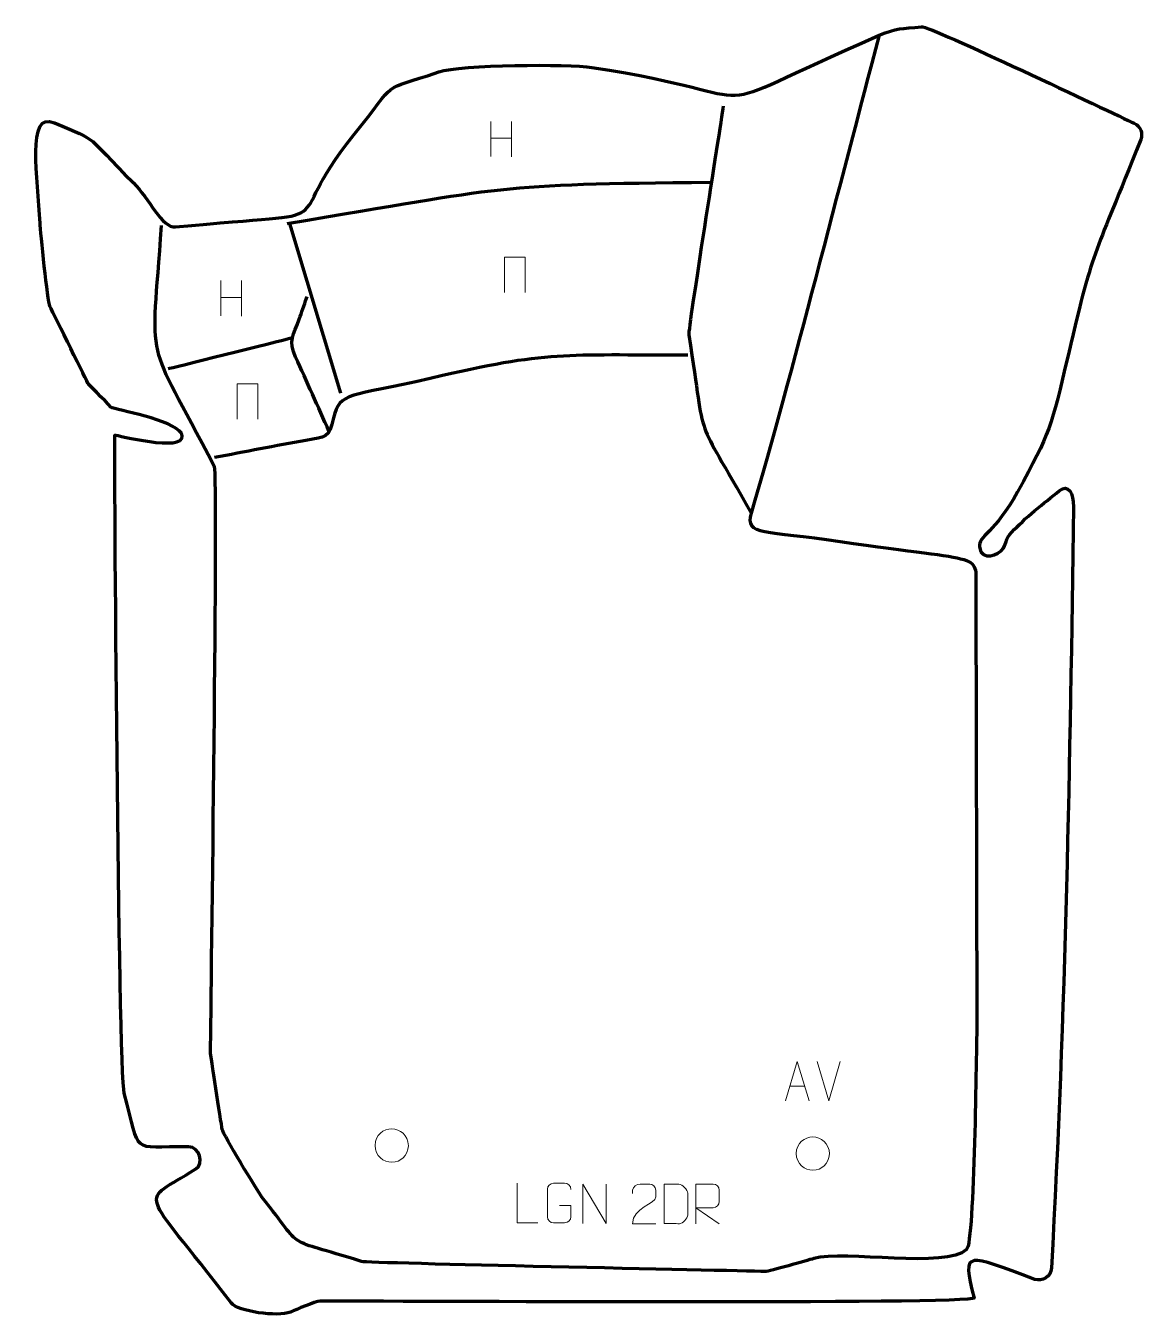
# Model space of a CAD drawing. Header units: millimetres. Extents: x -355 to 350, y -408 to 407.
import ezdxf

# ---------------------------------------------------------------- set-up
doc = ezdxf.new("R2010")
doc.units = ezdxf.units.MM
doc.header["$MEASUREMENT"] = 0
for name, color, linetype in [('layer 1', 7, 'Continuous'), ('layer 2', 7, 'Continuous'), ('layer 3', 7, 'Continuous')]:
    doc.layers.add(name, color=color, linetype=linetype)

msp = doc.modelspace()

# ---------------------------------------------------------------- linework, layer by layer
at = {"layer": 'layer 1', "color": 250, "lineweight": 9}
for points in [[(-61.9125, 346.6205), (-61.9125, 346.6205), (-61.9125, 324.4278), (-61.9125, 324.4278)], [(-48.7968, 346.6205), (-48.7968, 346.6205), (-48.7968, 324.2702), (-48.7968, 324.2702)], [(-61.895, 335.9781), (-61.895, 335.9781), (-48.7968, 335.9781), (-48.7968, 335.9781)], [(-232.3042, 246.0787), (-232.3042, 246.0787), (-232.3042, 223.886), (-232.3042, 223.886)], [(-219.1885, 246.0787), (-219.1885, 246.0787), (-219.1885, 223.7284), (-219.1885, 223.7284)], [(-232.2867, 235.4363), (-232.2867, 235.4363), (-219.1885, 235.4363), (-219.1885, 235.4363)], [(151.506, -271.8149), (151.506, -271.8149), (144.1842, -246.8613), (144.1842, -246.8613)], [(158.8279, -246.8613), (158.8279, -246.8613), (151.5061, -271.8149), (151.5061, -271.8149)], [(126.8691, -262.5582), (126.8691, -262.5582), (136.3648, -262.5582), (136.3648, -262.5582)]]:
    msp.add_open_spline(points, degree=3, dxfattribs=at)
for points, knots in [([(-53.2377, 238.5451), (-53.2377, 238.5451), (-53.2377, 260.8954), (-53.2377, 260.8954), (-53.2377, 260.8954), (-53.2377, 260.8954), (-40.1194, 260.8954), (-40.1194, 260.8954), (-40.1194, 260.8954), (-40.1194, 260.8954), (-40.1194, 238.5451), (-40.1194, 238.5451)], [0, 0, 0, 0, 0.25, 0.25, 0.25, 0.25, 0.5, 0.5, 0.5, 0.5, 1, 1, 1, 1]), ([(-221.9865, 158.6411), (-221.9865, 158.6411), (-221.9865, 180.9914), (-221.9865, 180.9914), (-221.9865, 180.9914), (-221.9865, 180.9914), (-208.8682, 180.9914), (-208.8682, 180.9914), (-208.8682, 180.9914), (-208.8682, 180.9914), (-208.8682, 158.6411), (-208.8682, 158.6411)], [0, 0, 0, 0, 0.25, 0.25, 0.25, 0.25, 0.5, 0.5, 0.5, 0.5, 1, 1, 1, 1]), ([(124.1465, -271.8076), (124.1465, -271.8076), (131.5175, -246.8541), (131.5175, -246.8541), (131.5175, -246.8541), (131.5175, -246.8541), (139.0874, -271.8076), (139.0874, -271.8076)], [0, 0, 0, 0, 0.33333333, 0.33333333, 0.33333333, 0.33333333, 1, 1, 1, 1]), ([(-134.8774, -299.8681), (-134.8067, -293.2277), (-129.5327, -289.3817), (-124.3774, -289.4787), (-124.3774, -289.4787), (-119.2221, -289.3817), (-113.9481, -293.4451), (-113.8774, -300.0855), (-113.8774, -300.0855), (-114.2476, -306.4148), (-118.6895, -310.4455), (-124.3774, -310.4749), (-124.3774, -310.4749), (-129.5327, -310.5719), (-134.8067, -306.5085), (-134.8774, -299.8681)], [0, 0, 0, 0, 0.2, 0.2, 0.2, 0.2, 0.4, 0.4, 0.4, 0.4, 0.6, 0.6, 0.6, 0.6, 1, 1, 1, 1]), ([(130.9757, -304.948), (131.0464, -298.3076), (136.3204, -294.4616), (141.4757, -294.5586), (141.4757, -294.5586), (146.631, -294.4616), (151.905, -298.525), (151.9757, -305.1654), (151.9757, -305.1654), (151.6055, -311.4947), (147.1636, -315.5254), (141.4757, -315.5548), (141.4757, -315.5548), (136.3204, -315.6518), (131.0464, -311.5884), (130.9757, -304.948)], [0, 0, 0, 0, 0.2, 0.2, 0.2, 0.2, 0.4, 0.4, 0.4, 0.4, 0.6, 0.6, 0.6, 0.6, 1, 1, 1, 1]), ([(-32.1842, -348.715), (-32.1842, -348.715), (-45.1333, -348.715), (-45.1333, -348.715), (-45.1333, -348.715), (-45.1333, -348.715), (-45.1333, -323.7614), (-45.1333, -323.7614)], [0, 0, 0, 0, 0.33333333, 0.33333333, 0.33333333, 0.33333333, 1, 1, 1, 1]), ([(-18.4038, -337.7292), (-18.4038, -337.7292), (-11.2357, -337.7292), (-11.2357, -337.7292), (-11.2357, -337.7292), (-11.2357, -337.7292), (-11.2357, -344.8973), (-11.2357, -344.8973), (-11.2357, -344.8973), (-11.3754, -347.2207), (-13.0526, -348.7003), (-15.2004, -348.7111), (-15.2004, -348.7111), (-17.5322, -348.7107), (-19.8642, -348.7107), (-22.1957, -348.7111), (-22.1957, -348.7111), (-24.1206, -348.8165), (-26.0928, -346.932), (-26.0816, -344.9147), (-26.0816, -344.9147), (-26.0812, -339.1446), (-26.0812, -333.3749), (-26.0816, -327.6056), (-26.0816, -327.6056), (-26.0774, -325.4675), (-24.3306, -323.7483), (-22.1783, -323.7617), (-22.1783, -323.7617), (-19.8526, -323.7617), (-17.5265, -323.7617), (-15.2004, -323.7617), (-15.2004, -323.7617), (-13.2537, -323.7263), (-11.2623, -325.2178), (-11.2357, -327.6555)], [0, 0, 0, 0, 0.1, 0.1, 0.1, 0.1, 0.2, 0.2, 0.2, 0.2, 0.3, 0.3, 0.3, 0.3, 0.4, 0.4, 0.4, 0.4, 0.5, 0.5, 0.5, 0.5, 0.6, 0.6, 0.6, 0.6, 0.7, 0.7, 0.7, 0.7, 0.8, 0.8, 0.8, 0.8, 1, 1, 1, 1]), ([(-3.7312, -349.2059), (-3.7312, -349.2059), (-3.7312, -324.2524), (-3.7312, -324.2524), (-3.7312, -324.2524), (-3.7312, -324.2524), (10.9236, -349.2059), (10.9236, -349.2059), (10.9236, -349.2059), (10.9236, -349.2059), (10.9236, -324.2524), (10.9236, -324.2524)], [0, 0, 0, 0, 0.25, 0.25, 0.25, 0.25, 0.5, 0.5, 0.5, 0.5, 1, 1, 1, 1]), ([(42.4084, -349.3026), (37.494, -349.3023), (32.5796, -349.3023), (27.6655, -349.3026), (27.6655, -349.3026), (27.6655, -339.3703), (42.3165, -336.7291), (42.4084, -332.4188), (42.4084, -332.4188), (42.4081, -330.9947), (42.4081, -329.571), (42.4084, -328.1477), (42.4084, -328.1477), (42.3915, -326.0706), (40.2687, -324.3458), (38.5977, -324.3285), (38.5977, -324.3285), (36.5245, -324.3289), (34.4516, -324.3289), (32.3792, -324.3285), (32.3792, -324.3285), (30.5571, -324.312), (27.7324, -326.1041), (27.6655, -328.1977), (27.6655, -328.1977), (27.6655, -328.1977), (27.6655, -330.2525), (27.6655, -330.2525)], [0, 0, 0, 0, 0.125, 0.125, 0.125, 0.125, 0.25, 0.25, 0.25, 0.25, 0.375, 0.375, 0.375, 0.375, 0.5, 0.5, 0.5, 0.5, 0.625, 0.625, 0.625, 0.625, 0.75, 0.75, 0.75, 0.75, 1, 1, 1, 1]), ([(47.6447, -349.2641), (49.9765, -349.2637), (54.9267, -349.2877), (57.2582, -349.288), (57.2582, -349.288), (59.1832, -349.3934), (62.5018, -345.8518), (62.4906, -343.8345), (62.4906, -343.8345), (62.4902, -338.0644), (62.4902, -335.8947), (62.4906, -330.1254), (62.4906, -330.1254), (62.4863, -327.9873), (59.1118, -324.3272), (56.9594, -324.3407), (56.9594, -324.3407), (54.6337, -324.3407), (49.9094, -324.3407), (47.5833, -324.3407), (47.5833, -324.3407), (47.5837, -330.0876), (47.645, -343.5168), (47.6447, -349.2641)], [0, 0, 0, 0, 0.14285714, 0.14285714, 0.14285714, 0.14285714, 0.28571429, 0.28571429, 0.28571429, 0.28571429, 0.42857143, 0.42857143, 0.42857143, 0.42857143, 0.57142857, 0.57142857, 0.57142857, 0.57142857, 0.71428571, 0.71428571, 0.71428571, 0.71428571, 1, 1, 1, 1]), ([(67.705, -349.2922), (67.705, -349.2922), (67.705, -324.3387), (67.705, -324.3387), (67.705, -324.3387), (71.2998, -324.3387), (74.8953, -324.3387), (78.4905, -324.3387), (78.4905, -324.3387), (80.8158, -324.3764), (82.3731, -325.8664), (82.369, -328.2328), (82.369, -328.2328), (82.3686, -330.2683), (82.3686, -333.3277), (82.369, -335.3637), (82.369, -335.3637), (82.3625, -337.2392), (80.5502, -339.181), (78.5407, -339.2001), (78.5407, -339.2001), (78.5407, -339.2001), (67.705, -339.2001), (67.705, -339.2001), (67.705, -339.2001), (67.705, -339.2001), (82.3597, -349.2922), (82.3597, -349.2922)], [0, 0, 0, 0, 0.125, 0.125, 0.125, 0.125, 0.25, 0.25, 0.25, 0.25, 0.375, 0.375, 0.375, 0.375, 0.5, 0.5, 0.5, 0.5, 0.625, 0.625, 0.625, 0.625, 0.75, 0.75, 0.75, 0.75, 1, 1, 1, 1])]:
    msp.add_open_spline(points, degree=3, knots=knots, dxfattribs=at)
at = {"layer": 'layer 2', "color": 20, "lineweight": 158}
msp.add_open_spline([(344.406, 345.3856), (329.6108, 352.2419), (215.697, 406.9194), (210.1818, 406.3327), (210.1818, 406.3327), (197.3501, 404.9678), (194.3841, 405.7677), (183.4235, 400.9882), (183.4235, 400.9882), (57.9959, 346.2937), (126.6929, 361.5975), (2.0336, 380.6716), (2.0336, 380.6716), (-12.5317, 382.9002), (-81.1447, 382.4984), (-94.5768, 377.8988), (-94.5768, 377.8988), (-133.3064, 364.6365), (-119.2073, 374.331), (-148.4888, 337.8519), (-148.4888, 337.8519), (-198.1676, 275.9616), (-145.8311, 291.0735), (-260.7885, 279.9863), (-260.7885, 279.9863), (-269.6039, 279.1361), (-277.4937, 297.986), (-287.5073, 307.8589), (-287.5073, 307.8589), (-319.4368, 339.3401), (-307.363, 332.9405), (-337.356, 345.7372), (-337.356, 345.7372), (-355.3825, 353.4283), (-347.4759, 310.6217), (-346.4274, 282.3904), (-346.4274, 282.3904), (-346.2363, 277.2442), (-341.4493, 232.3567), (-340.2448, 229.9958), (-340.2448, 229.9958), (-336.8768, 223.395), (-316.63, 181.6232), (-315.7964, 180.7896), (-315.7964, 180.7896), (-314.3091, 179.3023), (-301.2612, 165.7458), (-300.9454, 165.6664), (-300.9454, 165.6664), (-293.2072, 163.7199), (-257.6679, 156.8292), (-256.5984, 148.1346), (-256.5984, 148.1346), (-255.2811, 137.4238), (-298.6696, 148.9127), (-299.1065, 148.5345), (-299.1065, 148.5345), (-299.7188, 148.0044), (-296.9629, -253.5184), (-293.2561, -266.997), (-293.2561, -266.997), (-282.2552, -306.9979), (-290.4297, -300.4056), (-252.586, -300.7874), (-252.586, -300.7874), (-245.5954, -300.8579), (-242.7259, -311.2994), (-248.114, -314.7684), (-248.114, -314.7684), (-284.0544, -337.9081), (-284.0933, -322.8618), (-225.7668, -399.3559), (-225.7668, -399.3559), (-221.6134, -404.803), (-196.3265, -408.3162), (-188.3473, -405.106), (-188.3473, -405.106), (-184.8736, -403.7084), (-172.5074, -398.1929), (-169.6162, -398.187), (-169.6162, -398.187), (-131.17, -398.1083), (244.4433, -400.3167), (243.3682, -396.25), (243.3682, -396.25), (235.0494, -364.7832), (238.5957, -368.6786), (281.6816, -384.4359), (281.6816, -384.4359), (286.361, -386.1472), (291.8199, -382.6576), (292.1175, -377.2601), (292.1175, -377.2601), (301.023, -215.7775), (303.8175, -58.245), (306.0312, 103.2641), (306.0312, 103.2641), (306.1511, 112.0117), (302.6048, 117.9432), (297.0557, 113.4247), (297.0557, 113.4247), (287.7274, 105.8343), (274.9437, 95.8698), (267.0544, 87.2064), (267.0544, 87.2064), (262.5539, 82.2643), (264.2417, 80.9967), (261.7726, 77.2455), (261.7726, 77.2455), (258.7866, 72.7088), (248.1005, 68.1869), (246.6854, 77.9119), (246.6854, 77.9119), (245.6726, 84.8723), (256.4636, 86.6225), (270.7969, 112.7991), (270.7969, 112.7991), (291.3518, 150.3382), (291.8535, 152.9822), (302.8006, 199.707), (302.8006, 199.707), (319.5921, 271.3764), (319.0128, 259.9291), (348.4915, 335.2101), (348.4915, 335.2101), (350.036, 339.1544), (348.2493, 343.6046), (344.406, 345.3856)], degree=3, knots=[0, 0, 0, 0, 0.03030303, 0.03030303, 0.03030303, 0.03030303, 0.06060606, 0.06060606, 0.06060606, 0.06060606, 0.09090909, 0.09090909, 0.09090909, 0.09090909, 0.12121212, 0.12121212, 0.12121212, 0.12121212, 0.15151515, 0.15151515, 0.15151515, 0.15151515, 0.18181818, 0.18181818, 0.18181818, 0.18181818, 0.21212121, 0.21212121, 0.21212121, 0.21212121, 0.24242424, 0.24242424, 0.24242424, 0.24242424, 0.27272727, 0.27272727, 0.27272727, 0.27272727, 0.3030303, 0.3030303, 0.3030303, 0.3030303, 0.33333333, 0.33333333, 0.33333333, 0.33333333, 0.36363636, 0.36363636, 0.36363636, 0.36363636, 0.39393939, 0.39393939, 0.39393939, 0.39393939, 0.42424242, 0.42424242, 0.42424242, 0.42424242, 0.45454545, 0.45454545, 0.45454545, 0.45454545, 0.48484848, 0.48484848, 0.48484848, 0.48484848, 0.51515152, 0.51515152, 0.51515152, 0.51515152, 0.54545455, 0.54545455, 0.54545455, 0.54545455, 0.57575758, 0.57575758, 0.57575758, 0.57575758, 0.60606061, 0.60606061, 0.60606061, 0.60606061, 0.63636364, 0.63636364, 0.63636364, 0.63636364, 0.66666667, 0.66666667, 0.66666667, 0.66666667, 0.6969697, 0.6969697, 0.6969697, 0.6969697, 0.72727273, 0.72727273, 0.72727273, 0.72727273, 0.75757576, 0.75757576, 0.75757576, 0.75757576, 0.78787879, 0.78787879, 0.78787879, 0.78787879, 0.81818182, 0.81818182, 0.81818182, 0.81818182, 0.84848485, 0.84848485, 0.84848485, 0.84848485, 0.87878788, 0.87878788, 0.87878788, 0.87878788, 0.90909091, 0.90909091, 0.90909091, 0.90909091, 0.93939394, 0.93939394, 0.93939394, 0.93939394, 1, 1, 1, 1], dxfattribs=at)
at = {"layer": 'layer 3', "color": 153, "lineweight": 158}
for points, knots in [([(183.4235, 400.9882), (158.6013, 308.1675), (128.3469, 186.7756), (102.5145, 99.2281), (102.5145, 99.2281), (98.3239, 85.0259), (111.1947, 88.5691), (158.638, 81.4526), (158.638, 81.4526), (252.7429, 67.3368), (244.2146, 75.8129), (244.3314, 48.6407), (244.3314, 48.6407), (244.3314, 48.6407), (245.0926, -222.0075), (245.0926, -222.0075)], [0, 0, 0, 0, 0.2, 0.2, 0.2, 0.2, 0.4, 0.4, 0.4, 0.4, 0.6, 0.6, 0.6, 0.6, 1, 1, 1, 1]), ([(84.9672, 356.1598), (82.7089, 341.4804), (62.627, 215.1534), (63.1471, 211.8441), (63.1471, 211.8441), (74.8543, 137.36), (65.3385, 166.3087), (102.5145, 99.2281)], [0, 0, 0, 0, 0.33333333, 0.33333333, 0.33333333, 0.33333333, 1, 1, 1, 1]), ([(245.0926, -222.0075), (244.5943, -238.6511), (243.6898, -360.6561), (238.5291, -365.6604), (238.5291, -365.6604), (225.9038, -377.9032), (161.3039, -365.9562), (142.0554, -371.3028), (142.0554, -371.3028), (137.6695, -372.521), (113.9424, -379.5191), (111.4045, -379.4601), (111.4045, -379.4601), (87.4242, -378.9022), (-140.2597, -374.2004), (-143.3562, -373.2095), (-143.3562, -373.2095), (-193.9428, -357.0216), (-178.1908, -368.1384), (-206.2971, -332.464), (-206.2971, -332.464), (-208.9461, -329.1019), (-231.0005, -292.4627), (-231.397, -289.8638), (-231.397, -289.8638), (-232.2134, -284.5123), (-238.786, -242.4277), (-238.7715, -240.8374), (-238.7715, -240.8374), (-238.4517, -205.887), (-233.831, 123.8071), (-236.3047, 128.584), (-236.3047, 128.584), (-280.8055, 214.5178), (-276.0895, 187.6915), (-269.6807, 280.9126)], [0, 0, 0, 0, 0.1, 0.1, 0.1, 0.1, 0.2, 0.2, 0.2, 0.2, 0.3, 0.3, 0.3, 0.3, 0.4, 0.4, 0.4, 0.4, 0.5, 0.5, 0.5, 0.5, 0.6, 0.6, 0.6, 0.6, 0.7, 0.7, 0.7, 0.7, 0.8, 0.8, 0.8, 0.8, 1, 1, 1, 1]), ([(-163.8784, 150.9071), (-170.9093, 166.5813), (-177.9588, 182.18), (-185.0636, 197.8197), (-185.0636, 197.8197), (-189.7716, 208.1835), (-186.4316, 211.5736), (-182.834, 221.6497), (-182.834, 221.6497), (-181.2443, 226.1021), (-179.7112, 230.5781), (-178.1618, 235.0449), (-178.1618, 235.0449), (-178.1618, 235.0449), (-177.8168, 236.0385), (-177.8168, 236.0385)], [0, 0, 0, 0, 0.2, 0.2, 0.2, 0.2, 0.4, 0.4, 0.4, 0.4, 0.6, 0.6, 0.6, 0.6, 1, 1, 1, 1]), ([(62.5309, 199.1029), (-16.3617, 198.7004), (-24.4199, 202.0633), (-100.0893, 184.3384), (-100.0893, 184.3384), (-151.3013, 172.3424), (-157.188, 176.1554), (-161.0962, 159.3803), (-161.0962, 159.3803), (-164.1009, 146.4833), (-165.8475, 147.4947), (-178.5612, 145.2051), (-178.5612, 145.2051), (-197.6641, 141.7648), (-217.2123, 137.9335), (-236.3428, 134.3328)], [0, 0, 0, 0, 0.2, 0.2, 0.2, 0.2, 0.4, 0.4, 0.4, 0.4, 0.6, 0.6, 0.6, 0.6, 1, 1, 1, 1])]:
    msp.add_open_spline(points, degree=3, knots=knots, dxfattribs=at)
for points in [[(77.4069, 307.9461), (-61.5414, 306.8062), (-49.5562, 305.2344), (-190.3051, 281.9702)], [(-188.8234, 282.1819), (-188.8234, 282.1819), (-156.6502, 175.0785), (-156.6502, 175.0785)], [(-187.0489, 209.9126), (-196.4435, 207.2517), (-265.4468, 190.3185), (-265.4468, 190.3185)]]:
    msp.add_open_spline(points, degree=3, dxfattribs=at)

doc.saveas('drawing.dxf')
